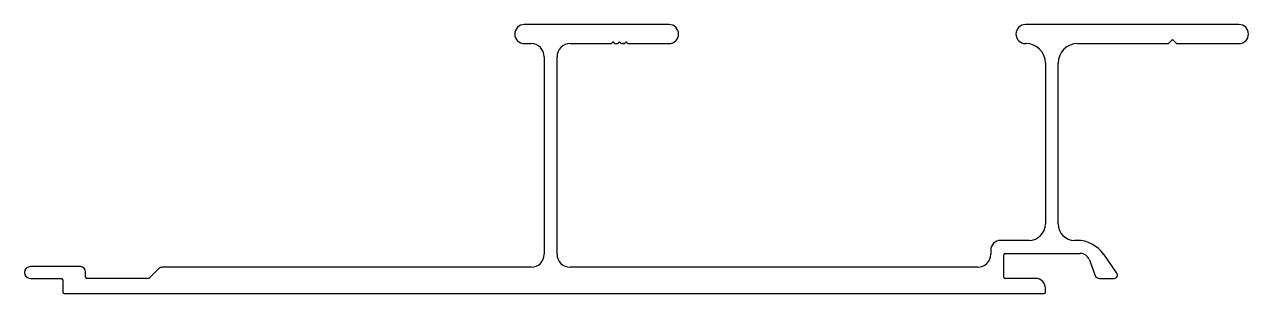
# Model space of a CAD drawing. Extents: x -94 to 92, y 1 to 42.
import ezdxf

# ---------------------------------------------------------------- set-up
doc = ezdxf.new("R2010")
doc.units = 0
doc.layers.get('0').update_dxf_attribs({"linetype": 'CONTINUOUS'})

msp = doc.modelspace()

# ---------------------------------------------------------------- linework, layer by layer
at = {"color": 7}
for p, q in [((4.04, 42.41), (-18.06, 42.41)), ((91.04, 42.41), (58.44, 42.41)), ((-19.51, 40.96), (-19.51, 40.96)), ((-18.06, 39.51), (-17.01, 39.51)), ((-11.06, 39.51), (-4.86, 39.51)), ((-4.86, 39.51), (-4.86, 39.51)), ((-4.68, 39.58), (-4.51, 39.76)), ((-4.5, 39.76), (-4.33, 39.58)), ((-4.15, 39.51), (-3.86, 39.51)), ((-3.68, 39.58), (-3.51, 39.76)), ((-3.5, 39.76), (-3.33, 39.58)), ((-3.15, 39.51), (-2.86, 39.51)), ((-2.86, 39.51), (-3.15, 39.51)), ((-3.15, 39.51), (-2.86, 39.51)), ((-2.86, 39.51), (-3.15, 39.51)), ((-3.15, 39.51), (-2.86, 39.51)), ((-2.68, 39.58), (-2.51, 39.76)), ((-2.5, 39.76), (-2.33, 39.58)), ((-2.15, 39.51), (-2.15, 39.51)), ((-2.15, 39.51), (-2.15, 39.51)), ((-2.15, 39.51), (4.04, 39.51)), ((5.49, 40.96), (5.49, 40.96)), ((56.99, 40.96), (56.99, 40.96)), ((58.49, 39.51), (58.44, 39.51)), ((58.44, 39.51), (58.49, 39.51)), ((66.44, 39.51), (80.29, 39.51)), ((80.29, 39.51), (80.89, 40.11)), ((80.89, 40.11), (81.49, 39.51)), ((81.49, 39.51), (91.04, 39.51)), ((-15.01, 37.51), (-15.01, 7.41)), ((-13.06, 7.41), (-13.06, 37.51)), ((61.49, 36.51), (61.49, 12.01)), ((63.44, 12.01), (63.44, 36.51)), ((58.99, 9.51), (54.64, 9.51)), ((66.29, 9.51), (65.94, 9.51)), ((53.14, 8.01), (53.14, 7.41)), ((55.34, 7.51), (66.8, 7.51)), ((55.14, 3.91), (55.14, 7.31)), ((68.21, 6.52), (69.04, 4.24)), ((72.4, 4.5), (70.39, 7.38)), ((-85.81, 5.51), (-93.45, 5.51)), ((-85.01, 3.91), (-85.01, 4.71)), ((-73.88, 5.18), (-75.11, 3.95)), ((-17.01, 5.41), (-73.31, 5.41)), ((51.14, 5.41), (-11.06, 5.41)), ((-93.45, 3.71), (-88.71, 3.71)), ((-88.51, 3.51), (-88.51, 1.61)), ((-75.68, 3.71), (-84.81, 3.71)), ((59.99, 3.71), (55.34, 3.71)), ((61.49, 1.61), (61.49, 2.21)), ((69.79, 3.71), (71.99, 3.71)), ((-88.31, 1.41), (61.29, 1.41))]:
    msp.add_line(p, q, dxfattribs=at)
for centre, radius, start, end in [((-18.06, 40.96), 1.45, 90, 180), ((4.04, 40.96), 1.45, 360, 90), ((58.44, 40.96), 1.45, 90, 180), ((91.04, 40.96), 1.45, 360, 90), ((-18.06, 40.96), 1.45, 180, 270), ((-17.01, 37.51), 2, 0, 90), ((-11.06, 37.51), 2, 90, 180), ((-4.86, 39.76), 0.25, 270, 315), ((-4.51, 39.75), 0.008, 45, 135), ((-4.15, 39.76), 0.25, 225, 270), ((-3.86, 39.76), 0.25, 270, 315), ((-3.51, 39.75), 0.008, 45, 135), ((-3.15, 39.76), 0.25, 225, 270), ((-2.86, 39.76), 0.25, 270, 315), ((-2.51, 39.75), 0.008, 45, 135), ((-2.15, 39.76), 0.25, 225, 270), ((4.04, 40.96), 1.45, 270, 0), ((58.44, 40.96), 1.45, 180, 270), ((58.49, 36.51), 3, 0, 90), ((66.44, 36.51), 3, 90, 180), ((91.04, 40.96), 1.45, 270, 0), ((58.99, 12.01), 2.5, 270, 0), ((65.94, 12.01), 2.5, 180, 270), ((54.64, 8.01), 1.5, 90, 180), ((66.29, 4.51), 5, 35, 90), ((55.34, 7.31), 0.2, 90, 180), ((66.8, 6.01), 1.5, 20, 90), ((-17.01, 7.41), 2, 270, 0), ((-11.06, 7.41), 2, 180, 270), ((51.14, 7.41), 2, 270, 360), ((-93.45, 4.61), 0.9, 90, 180), ((-93.45, 4.61), 0.9, 180, 270), ((-85.81, 4.71), 0.8, 0, 90), ((-84.81, 3.91), 0.2, 180, 270), ((-75.68, 4.51), 0.8, 270, 315), ((-73.31, 4.61), 0.8, 90, 135), ((55.34, 3.91), 0.2, 180, 270), ((69.79, 4.51), 0.8, 200, 270), ((71.99, 4.21), 0.5, 270, 35), ((-88.71, 3.51), 0.2, 360, 90), ((59.99, 2.21), 1.5, 0, 90), ((-88.31, 1.61), 0.2, 180, 270), ((61.29, 1.61), 0.2, 270, 0)]:
    msp.add_arc(centre, radius, start, end, dxfattribs=at)

doc.saveas('drawing.dxf')
